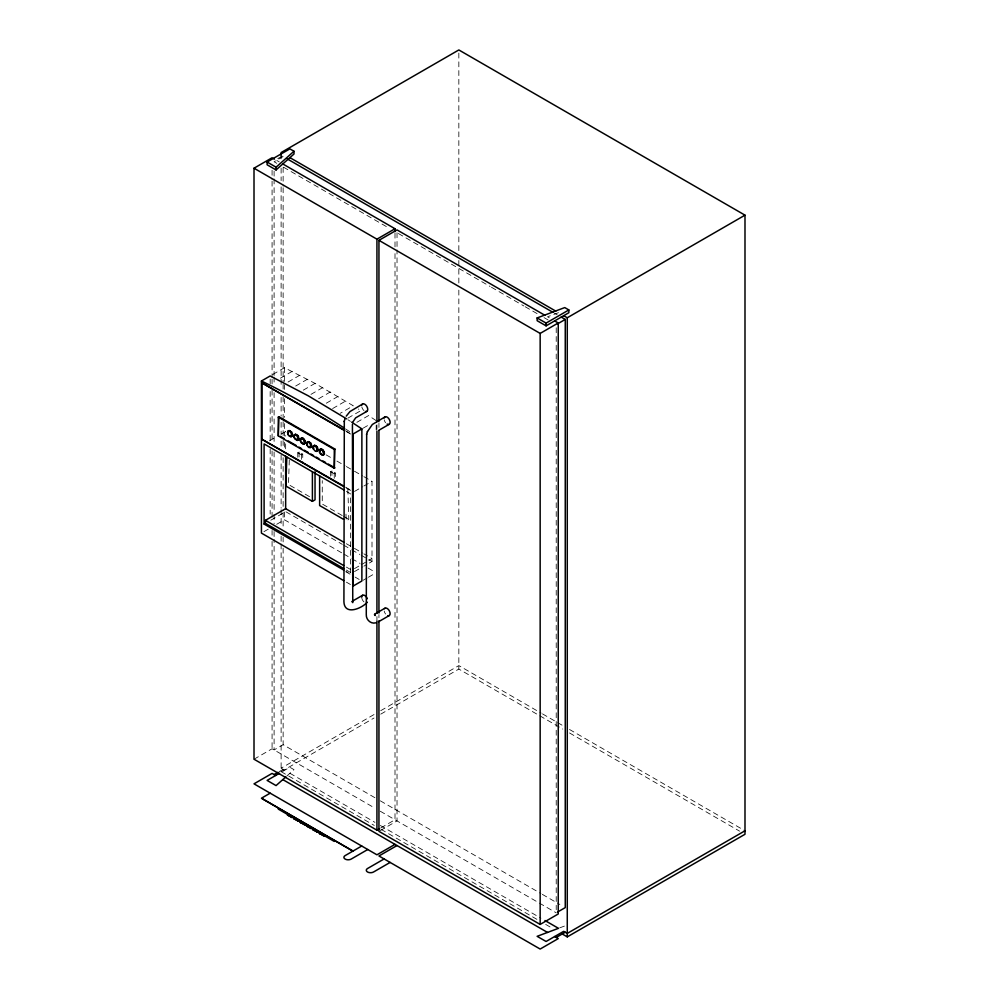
<?xml version="1.0" encoding="UTF-8"?>
<svg xmlns="http://www.w3.org/2000/svg" width="999" height="999" viewBox="0 0 999 999"><rect width="100%" height="100%" fill="white"/><g stroke="black" fill="none" stroke-linecap="round" stroke-linejoin="round"><path stroke-width="0.75" stroke-dasharray="5 3.75" d="M289.298 460.039L288.486 484.515L309.715 496.778M286.863 775.973L293.993 769.642L289.872 767.269L280.831 772.489M282.118 156.119L275.674 159.84L279.233 161.9M283.129 156.543L274.101 161.763L276.785 163.312M272.764 374.463L284.478 367.707L315.035 383.379L353.284 405.769L340.272 413.286M280.394 378.196L292.108 371.428M288.037 382.043L299.737 375.287M295.679 386.026L307.38 379.27M303.321 390.134L315.035 383.379M310.976 394.368L322.677 387.612M318.631 398.726L330.332 391.97M326.273 403.209L337.987 396.453M269.493 440.821L276.224 436.925M281.618 433.816L285.652 431.481L285.652 436.113M332.63 408.554L345.629 401.049M347.914 418.119L360.926 410.614L358.379 409.003M297.789 457.267L297.789 452.734L299.101 451.973L302.734 454.058L302.734 463.136M356.855 422.327L368.556 415.572L376.186 420.654M297.789 452.734L301.423 454.82L302.734 454.058M363.174 428.159L368.381 425.162M330.607 476.211L330.607 471.678L331.93 470.916L335.552 473.014L335.552 477.547M330.607 471.678L334.24 473.776L335.552 473.014M270.816 520.204L285.652 511.638L342.32 544.343M263.923 531.668L268.918 528.783M276.673 524.3L284.478 519.792L342.47 553.271M354.495 491.446L362.575 486.775M363.923 486.001L372.003 481.343L372.003 561.488L363.911 566.158M347.852 489.173L348.813 519.355L346.178 520.879L345.891 511.813M354.47 568.643L359.865 565.521M361.213 564.747L372.003 558.516L363.911 553.846M354.47 571.603L362.562 566.933M363.174 580.257L367.083 577.996M368.381 577.247L374.887 573.488M254.008 759.215L272.078 748.775L374.85 808.116M374.925 797.714L283.129 744.717L274.101 749.937L274.101 539.323M374.013 714.56L281.119 768.194L284.703 770.254M380.744 710.664L458.841 665.584L541.171 713.124M279.258 771.59L283.129 769.355M281.119 543.98L281.119 771.665L374.013 718.031M380.744 714.148L458.841 669.068L538.473 715.047M380.806 827.946L395.005 819.742L395.005 251.848M380.244 830.594L397.028 820.916L397.028 249.9M558.478 312.687L547.514 316.795L549.9 318.169M559.727 927.846L564.747 925.973M554.457 313.199L557.155 314.747M283.504 167.195L388.286 227.685M398.376 233.516L490.109 286.476M491.458 287.262L523.838 305.956M525.187 306.73L538.686 314.523M544.08 317.632L548.126 319.967M345.542 430.756L350.911 433.853M346.528 431.73L350.562 434.053M326.124 454.857L331.531 457.967M336.925 461.088L345.017 465.759M346.366 466.533L353.109 470.429M354.458 471.216L362.55 475.886M363.911 476.66L372.003 481.343M345.542 487.15L350.911 490.259M346.528 488.136L350.562 490.459M346.403 491.446L350.449 493.781L350.449 573.926L346.403 571.59M342.182 515.521L322.265 504.02L322.265 480.631M343.506 516.283L348.813 519.355M346.366 543.718L353.109 547.614M354.458 548.389L362.55 553.059M343.668 545.129L350.412 549.025M351.76 549.8L359.852 554.47M361.201 555.257L372.003 561.488M343.818 554.058L350.562 557.942M351.91 558.728L360.002 563.399M368.094 568.069L374.837 571.965M346.366 567.082L350.412 569.418M346.366 570.054L350.412 572.39M345.691 571.665L353.783 576.336M355.132 577.11L359.178 579.445M346.391 582.155L350.437 584.502M542.519 713.898L562.774 725.586M569.517 729.482L744.992 830.793M539.822 715.821L562.774 729.07M569.517 732.966L739.597 831.156M380.319 800.836L540.958 893.581M542.307 894.355L559.865 904.482M380.232 811.213L556.218 912.824M289.91 773.263L374.937 822.352M380.332 825.474L540.934 918.193M281.119 771.665L374.25 825.436M381.006 829.332L537.574 919.729M545.679 924.412L552.422 928.308M347.889 419.705L350.437 421.353M556.218 327.759L556.218 909.702M458.841 53.072L458.841 252.685M458.841 260.477L458.841 283.866M458.841 290.11L458.841 669.068M397.028 232.73L397.028 248.339M395.005 233.129L395.005 250.287M378.946 422.789L378.946 427.46M378.946 614.585L378.946 617.707M376.935 424.737L376.935 429.42M376.935 616.545L376.935 621.228M376.186 425.312L376.186 429.957M334.24 473.776L334.24 478.309M331.93 470.916L331.93 475.449M301.423 454.82L301.423 459.353M299.101 451.973L299.101 458.017M285.652 443.831L285.652 450.012M284.478 367.707L284.478 383.216M284.478 384.777L284.478 389.435M284.478 398.738L284.478 417.37M284.478 423.576L284.478 435.989M284.478 442.195L284.478 449.962M284.478 512.037L284.478 519.792M283.129 167.47L283.129 186.189M283.129 187.75L283.129 382.767M283.129 384.328L283.129 389.011M283.129 396.803L283.129 420.204M283.129 421.765L283.129 438.936M283.129 440.497L283.129 448.289M283.129 457.654L283.129 510.701M283.129 512.262L283.129 527.859M283.129 537.225L283.129 541.908M283.129 548.139L283.129 744.717M281.119 155.669L281.119 158.791M281.119 168.144L281.119 180.619M281.119 186.863L281.119 388.037M281.119 397.39L281.119 416.108M281.119 422.34L281.119 434.815M281.119 441.058L281.119 448.851M281.119 455.094L281.119 508.116M281.119 509.677L281.119 526.823M281.119 536.188L281.119 542.42M274.101 171.129L274.101 177.36M274.101 178.921L274.101 375.499M274.101 377.06L274.101 384.865M274.101 392.669L274.101 442.594M274.101 451.948L274.101 512.799M274.101 514.36L274.101 523.713M274.101 531.518L274.101 537.762M272.078 170.242L272.078 179.608M272.078 181.156L272.078 377.647M272.078 379.208L272.078 383.878M272.078 390.122L272.078 441.583M272.078 450.936L272.078 517.994M272.078 530.469L272.078 535.139M272.078 541.383L272.078 748.775M270.167 379.071L270.167 383.728M270.167 391.483L270.167 442.694M270.167 448.901L270.167 514.085M363.961 410.577A4.258 2.46 60 0 1 361.825 406.893M385.614 422.727A4.258 2.46 60 0 1 384.203 419.805M385.614 614.023A4.258 2.46 60 0 1 384.203 611.101M345.504 428.883A778.558 449.5 60 0 1 350.587 432.255M363.961 601.873A4.258 2.46 60 0 1 361.825 598.189"/><path stroke-width="1.5" d="M286.813 456.968L285.851 486.038L312.4 501.361L315.035 499.85L315.035 471.778M344.305 421.153L343.918 601.735C344.405 615.709 361.276 608.641 366.87 602.659A4.258 2.46 60 0 0 367.345 602.21M366.683 434.078L366.283 614.66C365.984 619.68 370.804 624.263 375.836 622.839M287.712 433.966L288.336 431.031L287.712 433.966L288.561 435.402L290.909 436.763L292.407 435.951L291.546 431.93L289.198 430.581L287.712 431.393M289.198 430.581L288.561 430.944L290.909 432.305L291.77 436.313L292.407 435.951M294.081 435.064L295.567 434.253L297.914 435.614L298.776 439.622L297.277 440.434L294.93 439.073L293.756 436.176L294.705 434.702M295.567 434.253L294.93 434.627L297.277 435.976L298.139 439.985L298.776 439.622M300.125 439.847L301.074 438.374L303.109 438.261L305.145 440.721L305.145 443.294L303.646 444.105L301.298 442.757L300.125 439.847L301.074 438.374M304.508 443.668L303.646 439.647L302.472 438.636L300.437 438.748M306.493 443.531L307.442 442.058L306.805 444.992L308.841 447.452L311.513 446.978L310.652 442.969L308.304 441.608L306.805 442.42M308.304 441.608L307.667 441.97L310.015 443.331L310.876 447.34L311.513 446.978M312.862 447.202L313.811 445.729L313.174 448.676L315.209 451.136L317.882 450.649L317.02 446.64L314.673 445.292L313.174 446.091M314.673 445.292L314.036 445.654L316.383 447.003L317.245 451.024L317.882 450.649M319.543 452.347L320.179 449.413L319.543 452.347L320.404 453.783L322.752 455.144L324.25 454.333L323.389 450.312L321.041 448.963L319.543 449.775M321.041 448.963L320.404 449.325L322.752 450.686L323.614 454.695L324.25 454.333M367.37 431.768L372.327 424.5L384.99 416.895M344.168 421.603L345.055 418.618M366.546 434.515L367.432 431.543M352.909 421.865L355.644 417.869L366.87 411.363M346.253 416.121L349.95 411.588L362.612 403.983M276.061 169.955L276.061 167.195L293.993 151.249L289.872 148.876L267.108 162.025L267.108 164.785L276.061 169.955L293.993 154.008L293.993 151.249M285.851 776.885L276.061 785.589L267.108 780.419L279.545 773.238M379.52 828.695L376.935 830.181L254.008 759.215L254.008 168.207L272.078 157.767L274.475 159.153M254.008 168.207L376.935 239.173L395.005 228.746L395.005 231.568M378.946 421.228L378.946 240.334L397.028 229.907L544.83 315.247M343.693 580.606L261.426 533.104L261.426 381.019L270.167 375.961L308.366 395.879L346.616 418.868M343.843 486.588L261.95 439.298L261.95 382.904L344.193 429.982M278.296 417.107L278.933 416.745L334.915 449.075L334.29 468.244L278.296 435.914L278.296 417.107L334.29 449.438L334.915 449.075M261.95 439.298L342.857 485.601M278.296 435.914L278.933 416.745M287.387 432.492L288.024 432.13M289.735 431.281L290.372 430.919M290.909 432.305L291.546 431.93M288.561 435.402L291.546 436.388L290.909 436.763M291.77 433.741L292.407 433.379M289.735 436.426L290.372 436.063M292.083 435.202L292.719 434.84M293.756 436.176L294.393 435.801M296.104 434.952L296.74 434.59M294.081 437.637L294.705 437.275M297.277 435.976L297.914 435.614M298.139 437.412L298.776 437.05M298.451 438.886L299.088 438.524M297.277 440.434L297.914 440.072L295.567 438.711M301.298 438.299L301.935 437.937M302.472 438.636L303.109 438.261M300.437 441.321L300.761 439.485M303.646 439.647L304.283 439.285M301.298 442.757L301.935 442.395M304.508 441.096L305.145 440.721M302.472 443.781L305.145 443.294M304.82 442.557L305.457 442.195M303.646 444.105L304.283 443.743M308.841 442.307L309.478 441.945M306.805 444.992L307.442 444.63M310.015 443.331L310.652 442.969M307.667 446.428L310.652 447.427L310.015 447.789M310.876 444.767L311.513 444.405M308.841 447.452L309.478 447.09M311.188 446.241L311.825 445.866M315.209 445.979L315.846 445.616M313.174 448.676L313.811 448.301M316.383 447.003L317.02 446.64M317.245 448.439L317.882 448.076M317.557 449.912L318.194 449.55M316.383 451.461L317.02 451.098M319.23 450.874L319.867 450.512M321.578 449.662L322.215 449.3M322.752 450.686L323.389 450.312M361.875 428.908L353.134 433.966L353.134 586.051L361.875 581.006L361.875 428.908L351.71 422.177M537.137 317.932L546.091 323.089L568.856 309.952L568.856 312.712L546.091 325.849L537.137 320.691L537.137 317.932L564.747 307.58L568.856 309.952M320.404 453.783L321.041 453.421M323.614 452.122L324.25 451.76M321.578 454.807L323.389 454.77L322.752 455.144M323.926 453.583L324.563 453.221M378.946 240.334L540.159 333.416L558.241 322.977L558.241 913.985L540.159 924.425L378.946 831.343L378.946 620.829M563.686 315.696L567.27 317.769L744.992 215.16L744.992 834.277L567.27 936.875L561.875 933.765M557.517 323.901L565.259 319.43L565.259 907.604L557.517 912.075M378.846 430.282L389.248 424.275M343.668 568.493L265.422 523.314L265.422 520.342L285.652 508.666L343.668 542.157M343.993 489.985L264.098 443.931L264.098 524.075L265.422 523.314M352.21 601.286L362.612 595.279M374.588 614.198L384.99 608.191M378.559 621.74L389.248 615.571M274.101 774.575L277.972 772.327M270.167 793.169L261.426 798.213L352.984 851.086M262.3 798.725L352.247 850.661M278.933 808.728L278.296 809.103L334.29 841.42L334.915 841.058M288.024 814.709L287.387 815.084L292.719 817.432M287.712 815.259L288.336 814.897M288.561 815.758L289.198 815.396M289.735 816.433L290.372 816.071M290.909 817.107L291.546 816.745M291.77 817.607L292.407 817.244M294.393 818.393L293.756 818.755L299.088 821.103M294.081 818.943L294.705 818.568M294.93 819.43L295.567 819.068M296.104 820.117L296.74 819.742M297.277 820.791L297.914 820.429M298.139 821.29L298.776 820.916M300.761 822.065L300.125 822.427L305.457 824.774M300.437 822.614L301.074 822.252M301.298 823.114L301.935 822.751M302.472 823.788L303.109 823.426M303.646 824.462L304.283 824.1M304.508 824.962L305.145 824.6M307.13 825.748L306.493 826.111L311.825 828.458M306.805 826.285L307.442 825.923M307.667 826.785L308.304 826.423M308.841 827.459L309.478 827.097M310.015 828.146L310.652 827.771M310.876 828.633L311.513 828.271M313.499 829.42L312.862 829.782L318.194 832.13M313.174 829.969L313.811 829.607M314.036 830.469L314.673 830.094M315.209 831.143L315.846 830.781M316.383 831.817L317.02 831.455M317.245 832.317L317.882 831.955M319.867 833.091L319.23 833.466L324.563 835.813M319.543 833.641L320.179 833.278M320.404 834.14L321.041 833.778M321.578 834.814L322.215 834.452M322.752 835.501L323.389 835.127M323.614 835.988L324.25 835.626M361.725 846.028L345.154 855.594A4.258 2.46 0 0 0 345.154 859.078A4.258 2.46 0 0 0 351.186 859.078L367.757 849.512M395.005 844.38L376.935 854.807L254.008 783.84L272.078 773.401L275.674 775.474M397.028 845.541L378.946 855.968L540.159 949.05L558.241 938.61L554.645 936.55M384.103 858.953L367.532 868.518A4.258 2.46 0 0 0 367.532 871.99A4.258 2.46 0 0 0 373.564 871.99L390.122 862.424M556.218 937.449L565.259 932.229M744.992 830.793L567.27 933.403L563.686 931.33L546.091 941.483L537.137 936.325L558.478 928.321L544.979 920.529M744.992 215.16L458.841 49.95L281.119 152.56L281.119 155.669M289.91 157.63L555.781 311.126M287.188 158.878L553.109 312.412M561.213 317.095L565.259 319.43M282.804 163.961L395.005 228.746M554.645 320.916L558.241 322.977M267.108 162.025L276.061 167.195M261.95 382.904L343.843 430.182M280.257 436.326L284.265 438.636M288.261 440.946L296.266 445.554M298.926 447.102L301.598 448.638M304.258 450.174L308.254 452.485M310.926 454.021L313.586 455.569M316.258 457.105L318.918 458.641M322.927 460.951L325.587 462.487M328.259 464.036L334.915 467.882M343.531 519.343L319.63 505.544L319.63 475.924M265.422 520.342L343.668 565.521M264.098 524.075L343.706 570.029M282.804 779.595L547.514 932.429M374.463 614.672L375.137 615.546L374.812 614.335M352.085 601.76L352.759 602.622L352.435 424.35M567.27 317.769L567.27 936.875M546.091 323.089L546.091 325.849M540.159 333.416L540.159 924.425M378.946 430.581L378.946 613.036M376.935 239.173L376.935 421.628M376.935 430.981L376.935 613.423M376.935 621.228L376.935 830.181M334.29 449.438L334.29 468.244M312.4 471.74L312.4 501.361M285.652 456.181L285.652 508.666M361.825 405.094A4.258 2.46 60 0 1 366.87 406.443A4.258 2.46 60 0 1 365.522 411.476M384.203 418.007A4.258 2.46 60 0 1 387.637 417.47A4.258 2.46 60 0 1 390.109 422.627A4.258 2.46 60 0 1 387.113 424.063M384.503 608.641A4.258 2.46 60 0 1 389.51 611.151A4.258 2.46 60 0 1 387.899 615.696M261.426 381.019A778.558 449.5 60 0 1 344.23 428.047M361.725 597.227A4.258 2.46 60 0 1 363.961 595.154A4.258 2.46 60 0 1 367.345 598.738"/></g></svg>
